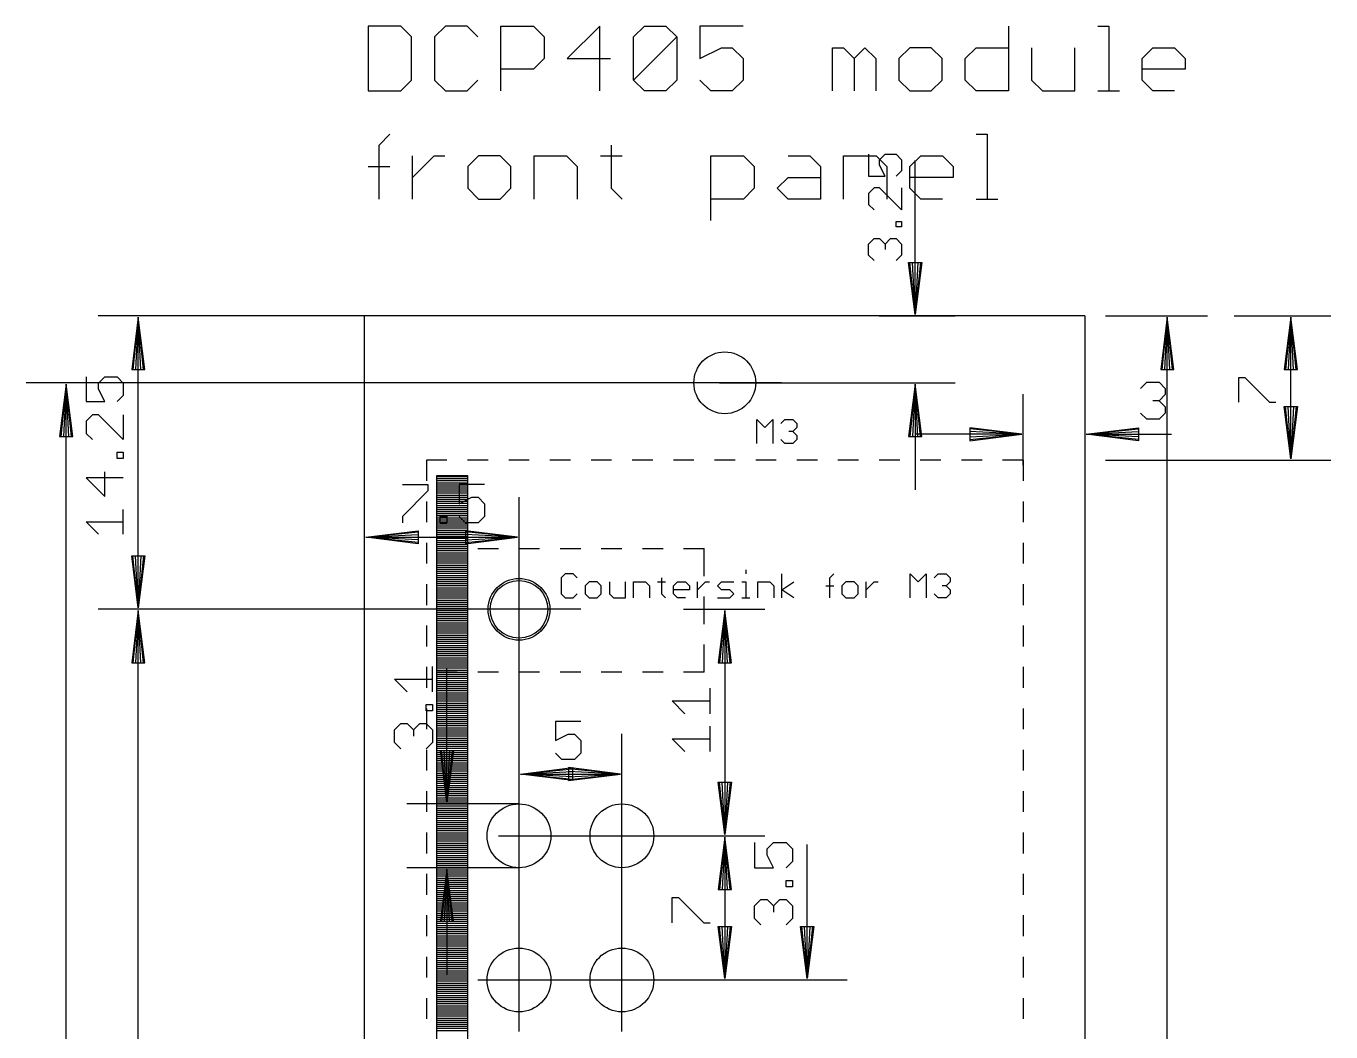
# Model space of a CAD drawing. Extents: x -17 to 135, y -36 to 126.
# Drawn here: x -16.4 to 47, y 76.7 to 125.6 of the extents above; entities that cross this region are included whole.
import ezdxf

# ---------------------------------------------------------------- set-up
doc = ezdxf.new("R2010")
doc.units = 0
doc.header["$MEASUREMENT"] = 0
for name, color, linetype, true_color in [('114', 253, 'CONTINUOUS', 0xadadad), ('115', 82, 'CONTINUOUS', 0x33cc00), ('117', 2, 'CONTINUOUS', 0xffff00), ('119', 1, 'CONTINUOUS', 0xff0000), ('20', 7, 'CONTINUOUS', 0xffffff), ('47', 140, 'CONTINUOUS', 0x00bfff)]:
    doc.layers.add(name, color=color, linetype=linetype, true_color=true_color)

msp = doc.modelspace()

# ---------------------------------------------------------------- linework, layer by layer
at = {"layer": '114'}
for p, q in [((0.1778, 125.5749), (0.1778, 122.4278)), ((1.7513, 125.5749), (0.1778, 125.5749)), ((2.2759, 125.0504), (1.7513, 125.5749)), ((3.9251, 125.5749), (3.4006, 125.0504)), ((4.9741, 125.5749), (3.9251, 125.5749)), ((5.4986, 125.0504), (4.9741, 125.5749)), ((6.6233, 122.4278), (6.6233, 125.5749)), ((6.6233, 125.5749), (8.1968, 125.5749)), ((8.1968, 125.5749), (8.7214, 125.0504)), ((11.4196, 125.5749), (9.8461, 124.0013)), ((11.4196, 122.4278), (11.4196, 125.5749)), ((13.0688, 125.0504), (13.5933, 125.5749)), ((13.5933, 125.5749), (14.6424, 125.5749)), ((14.6424, 125.5749), (15.1669, 125.0504)), ((18.3896, 125.5749), (16.2916, 125.5749)), ((16.2916, 125.5749), (16.2916, 124.0013)), ((31.2806, 125.5749), (31.2806, 122.4278)), ((35.6281, 125.5749), (36.1526, 125.5749)), ((36.1526, 125.5749), (36.1526, 122.4278)), ((2.2759, 122.9523), (2.2759, 125.0504)), ((3.4006, 125.0504), (3.4006, 122.9523)), ((8.7214, 125.0504), (8.7214, 124.0013)), ((13.0688, 122.9523), (13.0688, 125.0504)), ((13.0688, 122.9523), (15.1669, 125.0504)), ((15.1669, 125.0504), (15.1669, 122.9523)), ((16.2916, 124.0013), (17.3406, 124.5259)), ((17.3406, 124.5259), (17.8651, 124.5259)), ((17.8651, 124.5259), (18.3896, 124.0013)), ((22.7371, 122.4278), (22.7371, 124.5259)), ((22.7371, 124.5259), (23.2616, 124.5259)), ((23.2616, 124.5259), (23.7861, 124.0013)), ((23.7861, 124.0013), (24.3106, 124.5259)), ((24.3106, 124.5259), (24.8351, 124.0013)), ((26.4843, 124.5259), (25.9598, 124.0013)), ((27.5334, 124.5259), (26.4843, 124.5259)), ((28.0579, 124.0013), (27.5334, 124.5259)), ((29.1826, 124.0013), (29.7071, 124.5259)), ((29.7071, 124.5259), (31.2806, 124.5259)), ((32.4053, 124.5259), (32.4053, 122.9523)), ((34.5034, 122.4278), (34.5034, 124.5259)), ((37.7766, 124.0013), (38.3011, 124.5259)), ((38.3011, 124.5259), (39.3501, 124.5259)), ((39.3501, 124.5259), (39.8746, 124.0013)), ((8.7214, 124.0013), (8.1968, 123.4768)), ((9.8461, 124.0013), (11.9441, 124.0013)), ((18.3896, 124.0013), (18.3896, 122.9523)), ((23.7861, 124.0013), (23.7861, 122.4278)), ((24.8351, 124.0013), (24.8351, 122.4278)), ((25.9598, 124.0013), (25.9598, 122.9523)), ((28.0579, 122.9523), (28.0579, 124.0013)), ((29.1826, 122.9523), (29.1826, 124.0013)), ((37.7766, 122.9523), (37.7766, 124.0013)), ((39.8746, 124.0013), (39.8746, 123.4768)), ((8.1968, 123.4768), (6.6233, 123.4768)), ((39.8746, 123.4768), (37.7766, 123.4768)), ((0.1778, 122.4278), (1.7513, 122.4278)), ((1.7513, 122.4278), (2.2759, 122.9523)), ((3.4006, 122.9523), (3.9251, 122.4278)), ((3.9251, 122.4278), (4.9741, 122.4278)), ((4.9741, 122.4278), (5.4986, 122.9523)), ((13.5933, 122.4278), (13.0688, 122.9523)), ((14.6424, 122.4278), (13.5933, 122.4278)), ((15.1669, 122.9523), (14.6424, 122.4278)), ((16.8161, 122.4278), (16.2916, 122.9523)), ((17.8651, 122.4278), (16.8161, 122.4278)), ((18.3896, 122.9523), (17.8651, 122.4278)), ((25.9598, 122.9523), (26.4843, 122.4278)), ((26.4843, 122.4278), (27.5334, 122.4278)), ((27.5334, 122.4278), (28.0579, 122.9523)), ((29.7071, 122.4278), (29.1826, 122.9523)), ((31.2806, 122.4278), (29.7071, 122.4278)), ((32.4053, 122.9523), (32.9298, 122.4278)), ((32.9298, 122.4278), (34.5034, 122.4278)), ((35.6281, 122.4278), (36.6771, 122.4278)), ((38.3011, 122.4278), (37.7766, 122.9523)), ((39.3501, 122.4278), (38.3011, 122.4278)), ((0.7023, 119.8004), (1.2268, 120.3249)), ((29.7197, 120.3249), (30.2442, 120.3249)), ((30.2442, 120.3249), (30.2442, 117.1778)), ((0.7023, 117.1778), (0.7023, 119.8004)), ((2.3263, 117.1778), (2.3263, 119.2759)), ((2.3263, 118.2268), (3.3753, 119.2759)), ((3.3753, 119.2759), (3.8998, 119.2759)), ((5.5364, 119.2759), (5.0119, 118.7513)), ((6.5855, 119.2759), (5.5364, 119.2759)), ((7.11, 118.7513), (6.5855, 119.2759)), ((8.2347, 117.1778), (8.2347, 119.2759)), ((8.2347, 119.2759), (9.8082, 119.2759)), ((9.8082, 119.2759), (10.3327, 118.7513)), ((11.4574, 119.2759), (12.5065, 119.2759)), ((11.9819, 119.8004), (11.9819, 117.7023)), ((16.8287, 116.1288), (16.8287, 119.2759)), ((16.8287, 119.2759), (18.4022, 119.2759)), ((18.4022, 119.2759), (18.9267, 118.7513)), ((20.576, 119.2759), (21.625, 119.2759)), ((21.625, 119.2759), (22.1495, 118.7513)), ((23.2742, 117.1778), (23.2742, 119.2759)), ((23.2742, 119.2759), (24.8477, 119.2759)), ((24.8477, 119.2759), (25.3723, 118.7513)), ((26.4969, 118.7513), (27.0215, 119.2759)), ((27.0215, 119.2759), (28.0705, 119.2759)), ((28.0705, 119.2759), (28.595, 118.7513)), ((0.1778, 118.7513), (1.2268, 118.7513)), ((5.0119, 118.7513), (5.0119, 117.7023)), ((7.11, 117.7023), (7.11, 118.7513)), ((10.3327, 118.7513), (10.3327, 117.1778)), ((18.9267, 118.7513), (18.9267, 117.7023)), ((22.1495, 118.7513), (22.1495, 117.1778)), ((25.3723, 118.7513), (25.3723, 117.1778)), ((26.4969, 117.7023), (26.4969, 118.7513)), ((28.595, 118.7513), (28.595, 118.2268)), ((20.0514, 117.7023), (20.576, 118.2268)), ((20.576, 118.2268), (22.1495, 118.2268)), ((28.595, 118.2268), (26.4969, 118.2268)), ((5.0119, 117.7023), (5.5364, 117.1778)), ((6.5855, 117.1778), (7.11, 117.7023)), ((11.9819, 117.7023), (12.5065, 117.1778)), ((18.9267, 117.7023), (18.4022, 117.1778)), ((20.576, 117.1778), (20.0514, 117.7023)), ((27.0215, 117.1778), (26.4969, 117.7023)), ((5.5364, 117.1778), (6.5855, 117.1778)), ((18.4022, 117.1778), (16.8287, 117.1778)), ((22.1495, 117.1778), (20.576, 117.1778)), ((28.0705, 117.1778), (27.0215, 117.1778)), ((29.7197, 117.1778), (30.7687, 117.1778))]:
    msp.add_line(p, q, dxfattribs=at)
at = {"layer": '115'}
for p, q in [((3.5, 8.75), (3.5, 103.75)), ((3.5, 103.75), (5, 103.75)), ((3.5, 103.7), (5, 103.7)), ((3.5, 103.6), (5, 103.6)), ((3.5, 103.5), (5, 103.5)), ((3.5, 103.4), (5, 103.4)), ((5, 103.75), (5, 8.75)), ((3.5, 103.3), (5, 103.3)), ((3.5, 103.2), (5, 103.2)), ((3.5, 103.1), (5, 103.1)), ((3.5, 103), (5, 103)), ((3.5, 102.9), (5, 102.9)), ((3.5, 102.8), (5, 102.8)), ((3.5, 102.7), (5, 102.7)), ((3.5, 102.6), (5, 102.6)), ((3.5, 102.5), (5, 102.5)), ((3.5, 102.4), (5, 102.4)), ((3.5, 102.3), (5, 102.3)), ((3.5, 102.2), (5, 102.2)), ((3.5, 102.1), (5, 102.1)), ((3.5, 102), (5, 102)), ((3.5, 101.9), (5, 101.9)), ((3.5, 101.8), (5, 101.8)), ((3.5, 101.7), (5, 101.7)), ((3.5, 101.6), (5, 101.6)), ((3.5, 101.5), (5, 101.5)), ((3.5, 101.4), (5, 101.4)), ((3.5, 101.3), (5, 101.3)), ((3.5, 101.2), (5, 101.2)), ((3.5, 101.1), (5, 101.1)), ((3.5, 101), (5, 101)), ((3.5, 100.9), (5, 100.9)), ((3.5, 100.8), (5, 100.8)), ((3.5, 100.7), (5, 100.7)), ((3.5, 100.6), (5, 100.6)), ((3.5, 100.5), (5, 100.5)), ((3.5, 100.4), (5, 100.4)), ((3.5, 100.3), (5, 100.3)), ((3.5, 100.2), (5, 100.2)), ((3.5, 100.1), (5, 100.1)), ((3.5, 100), (5, 100)), ((3.5, 99.9), (5, 99.9)), ((3.5, 99.8), (5, 99.8)), ((3.5, 99.7), (5, 99.7)), ((3.5, 99.6), (5, 99.6)), ((3.5, 99.5), (5, 99.5)), ((3.5, 99.4), (5, 99.4)), ((3.5, 99.3), (5, 99.3)), ((3.5, 99.2), (5, 99.2)), ((3.5, 99.1), (5, 99.1)), ((3.5, 99), (5, 99)), ((3.5, 98.9), (5, 98.9)), ((3.5, 98.8), (5, 98.8)), ((3.5, 98.7), (5, 98.7)), ((3.5, 98.6), (5, 98.6)), ((3.5, 98.5), (5, 98.5)), ((3.5, 98.4), (5, 98.4)), ((3.5, 98.3), (5, 98.3)), ((3.5, 98.2), (5, 98.2)), ((3.5, 98.1), (5, 98.1)), ((3.5, 98), (5, 98)), ((3.5, 97.9), (5, 97.9)), ((3.5, 97.8), (5, 97.8)), ((3.5, 97.7), (5, 97.7)), ((3.5, 97.6), (5, 97.6)), ((3.5, 97.5), (5, 97.5)), ((3.5, 97.4), (5, 97.4)), ((3.5, 97.3), (5, 97.3)), ((3.5, 97.2), (5, 97.2)), ((3.5, 97.1), (5, 97.1)), ((3.5, 97), (5, 97)), ((3.5, 96.9), (5, 96.9)), ((3.5, 96.8), (5, 96.8)), ((3.5, 96.7), (5, 96.7)), ((3.5, 96.6), (5, 96.6)), ((3.5, 96.5), (5, 96.5)), ((3.5, 96.4), (5, 96.4)), ((3.5, 96.3), (5, 96.3)), ((3.5, 96.2), (5, 96.2)), ((3.5, 96.1), (5, 96.1)), ((3.5, 96), (5, 96)), ((3.5, 95.9), (5, 95.9)), ((3.5, 95.8), (5, 95.8)), ((3.5, 95.7), (5, 95.7)), ((3.5, 95.6), (5, 95.6)), ((3.5, 95.5), (5, 95.5)), ((3.5, 95.4), (5, 95.4)), ((3.5, 95.3), (5, 95.3)), ((3.5, 95.2), (5, 95.2)), ((3.5, 95.1), (5, 95.1)), ((3.5, 95), (5, 95)), ((3.5, 94.9), (5, 94.9)), ((3.5, 94.8), (5, 94.8)), ((3.5, 94.7), (5, 94.7)), ((3.5, 94.6), (5, 94.6)), ((3.5, 94.5), (5, 94.5)), ((3.5, 94.4), (5, 94.4)), ((3.5, 94.3), (5, 94.3)), ((3.5, 94.2), (5, 94.2)), ((3.5, 94.1), (5, 94.1)), ((3.5, 94), (5, 94)), ((3.5, 93.9), (5, 93.9)), ((3.5, 93.8), (5, 93.8)), ((3.5, 93.7), (5, 93.7)), ((3.5, 93.6), (5, 93.6)), ((3.5, 93.5), (5, 93.5)), ((3.5, 93.4), (5, 93.4)), ((3.5, 93.3), (5, 93.3)), ((3.5, 93.2), (5, 93.2)), ((3.5, 93.1), (5, 93.1)), ((3.5, 93), (5, 93)), ((3.5, 92.9), (5, 92.9)), ((3.5, 92.8), (5, 92.8)), ((3.5, 92.7), (5, 92.7)), ((3.5, 92.6), (5, 92.6)), ((3.5, 92.5), (5, 92.5)), ((3.5, 92.4), (5, 92.4)), ((3.5, 92.3), (5, 92.3)), ((3.5, 92.2), (5, 92.2)), ((3.5, 92.1), (5, 92.1)), ((3.5, 92), (5, 92)), ((3.5, 91.9), (5, 91.9)), ((3.5, 91.8), (5, 91.8)), ((3.5, 91.7), (5, 91.7)), ((3.5, 91.6), (5, 91.6)), ((3.5, 91.5), (5, 91.5)), ((3.5, 91.4), (5, 91.4)), ((3.5, 91.3), (5, 91.3)), ((3.5, 91.2), (5, 91.2)), ((3.5, 91.1), (5, 91.1)), ((3.5, 91), (5, 91)), ((3.5, 90.9), (5, 90.9)), ((3.5, 90.8), (5, 90.8)), ((3.5, 90.7), (5, 90.7)), ((3.5, 90.6), (5, 90.6)), ((3.5, 90.5), (5, 90.5)), ((3.5, 90.4), (5, 90.4)), ((3.5, 90.3), (5, 90.3)), ((3.5, 90.2), (5, 90.2)), ((3.5, 90.1), (5, 90.1)), ((3.5, 90), (5, 90)), ((3.5, 89.9), (5, 89.9)), ((3.5, 89.8), (5, 89.8)), ((3.5, 89.7), (5, 89.7)), ((3.5, 89.6), (5, 89.6)), ((3.5, 89.5), (5, 89.5)), ((3.5, 89.4), (5, 89.4)), ((3.5, 89.3), (5, 89.3)), ((3.5, 89.2), (5, 89.2)), ((3.5, 89.1), (5, 89.1)), ((3.5, 89), (5, 89)), ((3.5, 88.9), (5, 88.9)), ((3.5, 88.8), (5, 88.8)), ((3.5, 88.7), (5, 88.7)), ((3.5, 88.6), (5, 88.6)), ((3.5, 88.5), (5, 88.5)), ((3.5, 88.4), (5, 88.4)), ((3.5, 88.3), (5, 88.3)), ((3.5, 88.2), (5, 88.2)), ((3.5, 88.1), (5, 88.1)), ((3.5, 88), (5, 88)), ((3.5, 87.9), (5, 87.9)), ((3.5, 87.8), (5, 87.8)), ((3.5, 87.7), (5, 87.7)), ((3.5, 87.6), (5, 87.6)), ((3.5, 87.5), (5, 87.5)), ((3.5, 87.4), (5, 87.4)), ((3.5, 87.3), (5, 87.3)), ((3.5, 87.2), (5, 87.2)), ((3.5, 87.1), (5, 87.1)), ((3.5, 87), (5, 87)), ((3.5, 86.9), (5, 86.9)), ((3.5, 86.8), (5, 86.8)), ((3.5, 86.7), (5, 86.7)), ((3.5, 86.6), (5, 86.6)), ((3.5, 86.5), (5, 86.5)), ((3.5, 86.4), (5, 86.4)), ((3.5, 86.3), (5, 86.3)), ((3.5, 86.2), (5, 86.2)), ((3.5, 86.1), (5, 86.1)), ((3.5, 86), (5, 86)), ((3.5, 85.9), (5, 85.9)), ((3.5, 85.8), (5, 85.8)), ((3.5, 85.7), (5, 85.7)), ((3.5, 85.6), (5, 85.6)), ((3.5, 85.5), (5, 85.5)), ((3.5, 85.4), (5, 85.4)), ((3.5, 85.3), (5, 85.3)), ((3.5, 85.2), (5, 85.2)), ((3.5, 85.1), (5, 85.1)), ((3.5, 85), (5, 85)), ((3.5, 84.9), (5, 84.9)), ((3.5, 84.8), (5, 84.8)), ((3.5, 84.7), (5, 84.7)), ((3.5, 84.6), (5, 84.6)), ((3.5, 84.5), (5, 84.5)), ((3.5, 84.4), (5, 84.4)), ((3.5, 84.3), (5, 84.3)), ((3.5, 84.2), (5, 84.2)), ((3.5, 84.1), (5, 84.1)), ((3.5, 84), (5, 84)), ((3.5, 83.9), (5, 83.9)), ((3.5, 83.8), (5, 83.8)), ((3.5, 83.7), (5, 83.7)), ((3.5, 83.6), (5, 83.6)), ((3.5, 83.5), (5, 83.5)), ((3.5, 83.4), (5, 83.4)), ((3.5, 83.3), (5, 83.3)), ((3.5, 83.2), (5, 83.2)), ((3.5, 83.1), (5, 83.1)), ((3.5, 83), (5, 83)), ((3.5, 82.9), (5, 82.9)), ((3.5, 82.8), (5, 82.8)), ((3.5, 82.7), (5, 82.7)), ((3.5, 82.6), (5, 82.6)), ((3.5, 82.5), (5, 82.5)), ((3.5, 82.4), (5, 82.4)), ((3.5, 82.3), (5, 82.3)), ((3.5, 82.2), (5, 82.2)), ((3.5, 82.1), (5, 82.1)), ((3.5, 82), (5, 82)), ((3.5, 81.9), (5, 81.9)), ((3.5, 81.8), (5, 81.8)), ((3.5, 81.7), (5, 81.7)), ((3.5, 81.6), (5, 81.6)), ((3.5, 81.5), (5, 81.5)), ((3.5, 81.4), (5, 81.4)), ((3.5, 81.3), (5, 81.3)), ((3.5, 81.2), (5, 81.2)), ((3.5, 81.1), (5, 81.1)), ((3.5, 81), (5, 81)), ((3.5, 80.9), (5, 80.9)), ((3.5, 80.8), (5, 80.8)), ((3.5, 80.7), (5, 80.7)), ((3.5, 80.6), (5, 80.6)), ((3.5, 80.5), (5, 80.5)), ((3.5, 80.4), (5, 80.4)), ((3.5, 80.3), (5, 80.3)), ((3.5, 80.2), (5, 80.2)), ((3.5, 80.1), (5, 80.1)), ((3.5, 80), (5, 80)), ((3.5, 79.9), (5, 79.9)), ((3.5, 79.8), (5, 79.8)), ((3.5, 79.7), (5, 79.7)), ((3.5, 79.6), (5, 79.6)), ((3.5, 79.5), (5, 79.5)), ((3.5, 79.4), (5, 79.4)), ((3.5, 79.3), (5, 79.3)), ((3.5, 79.2), (5, 79.2)), ((3.5, 79.1), (5, 79.1)), ((3.5, 79), (5, 79)), ((3.5, 78.9), (5, 78.9)), ((3.5, 78.8), (5, 78.8)), ((3.5, 78.7), (5, 78.7)), ((3.5, 78.6), (5, 78.6)), ((3.5, 78.5), (5, 78.5)), ((3.5, 78.4), (5, 78.4)), ((3.5, 78.3), (5, 78.3)), ((3.5, 78.2), (5, 78.2)), ((3.5, 78.1), (5, 78.1)), ((3.5, 78), (5, 78)), ((3.5, 77.9), (5, 77.9)), ((3.5, 77.8), (5, 77.8)), ((3.5, 77.7), (5, 77.7)), ((3.5, 77.6), (5, 77.6)), ((3.5, 77.5), (5, 77.5)), ((3.5, 77.4), (5, 77.4)), ((3.5, 77.3), (5, 77.3)), ((3.5, 77.2), (5, 77.2)), ((3.5, 77.1), (5, 77.1)), ((3.5, 77), (5, 77)), ((3.5, 76.9), (5, 76.9)), ((3.5, 76.8), (5, 76.8))]:
    msp.add_line(p, q, dxfattribs=at)
at = {"layer": '117'}
for p, q in [((42.25, 111.5), (46.95, 111.5)), ((45, 111.435), (44.6808, 108.9)), ((45, 111.435), (44.74, 108.9)), ((45, 111.435), (44.87, 108.9)), ((45, 104.565), (45, 111.435)), ((45.3192, 108.9), (45, 111.435)), ((45.13, 108.9), (45, 111.435)), ((45.26, 108.9), (45, 111.435)), ((42.4701, 107.3027), (42.4701, 108.5016)), ((42.4701, 108.5016), (42.7698, 108.5016)), ((42.7698, 108.5016), (43.9687, 107.3027)), ((44.6808, 108.9), (45.3192, 108.9)), ((37.7016, 107.9802), (38.0013, 108.2799)), ((38.0013, 108.2799), (38.6008, 108.2799)), ((38.6008, 108.2799), (38.9005, 107.9802)), ((38.9005, 107.9802), (38.9005, 107.6805)), ((32, 104.25), (32, 107.7)), ((38.6008, 107.3808), (38.301, 107.3808)), ((38.9005, 107.6805), (38.6008, 107.3808)), ((38.6008, 107.3808), (38.9005, 107.081)), ((43.9687, 107.3027), (44.2684, 107.3027)), ((38.0013, 106.4816), (37.7016, 106.7813)), ((38.9005, 106.7813), (38.6008, 106.4816)), ((38.9005, 107.081), (38.9005, 106.7813)), ((45, 104.565), (44.6808, 107.1)), ((44.6808, 107.1), (45.3192, 107.1)), ((45, 104.565), (44.74, 107.1)), ((45, 104.565), (44.87, 107.1)), ((45.3192, 107.1), (45, 104.565)), ((45.13, 107.1), (45, 104.565)), ((45.26, 107.1), (45, 104.565)), ((31.935, 105.75), (29.4, 106.0692)), ((29.4, 106.0692), (29.4, 105.4308)), ((31.935, 105.75), (29.4, 106.01)), ((31.935, 105.75), (29.4, 105.88)), ((35, 106.25), (35, 103.8)), ((35.065, 105.75), (37.6, 106.0692)), ((35.065, 105.75), (37.6, 106.01)), ((35.065, 105.75), (37.6, 105.88)), ((37.6, 106.0692), (37.6, 105.4308)), ((38.6008, 106.4816), (38.0013, 106.4816)), ((31.935, 105.75), (26.8, 105.75)), ((29.4, 105.4308), (31.935, 105.75)), ((29.4, 105.62), (31.935, 105.75)), ((29.4, 105.49), (31.935, 105.75)), ((35.065, 105.75), (39.1977, 105.75)), ((37.6, 105.4308), (35.065, 105.75)), ((37.6, 105.62), (35.065, 105.75)), ((37.6, 105.49), (35.065, 105.75)), ((4, 104.5), (3, 104.5)), ((3, 104.5), (3, 103.4898)), ((6, 104.5), (5, 104.5)), ((8, 104.5), (7, 104.5)), ((10, 104.5), (9, 104.5)), ((12, 104.5), (11, 104.5)), ((14, 104.5), (13, 104.5)), ((16, 104.5), (15, 104.5)), ((18, 104.5), (17, 104.5)), ((20, 104.5), (19, 104.5)), ((22, 104.5), (21, 104.5)), ((24, 104.5), (23, 104.5)), ((26, 104.5), (25, 104.5)), ((28, 104.5), (27, 104.5)), ((30, 104.5), (29, 104.5)), ((32, 104.5), (31, 104.5)), ((32, 104.5), (32, 103.4898)), ((36, 104.5), (46.95, 104.5)), ((3, 102.4898), (3, 101.4796)), ((32, 102.4898), (32, 101.4796)), ((3, 100.4796), (3, 99.4694)), ((32, 100.4796), (32, 99.4694)), ((3, 98.4694), (3, 97.4592)), ((32, 98.4694), (32, 97.4592)), ((3, 96.4592), (3, 95.449)), ((32, 96.4592), (32, 95.449)), ((3, 94.449), (3, 93.4388)), ((32, 94.449), (32, 93.4388)), ((3, 92.4388), (3, 91.4286)), ((32, 92.4388), (32, 91.4286)), ((3, 90.4286), (3, 89.4184)), ((32, 90.4286), (32, 89.4184)), ((3, 88.4184), (3, 87.4082)), ((32, 88.4184), (32, 87.4082)), ((3, 86.4082), (3, 85.398)), ((32, 86.4082), (32, 85.398)), ((3, 84.398), (3, 83.3878)), ((32, 84.398), (32, 83.3878)), ((3, 82.3878), (3, 81.3775)), ((32, 82.3878), (32, 81.3775)), ((3, 80.3775), (3, 79.3673)), ((32, 80.3775), (32, 79.3673)), ((3, 78.3673), (3, 77.3571)), ((32, 78.3673), (32, 77.3571))]:
    msp.add_line(p, q, dxfattribs=at)
at = {"layer": '119'}
for p, q in [((3.5, 100.2), (4.5, 100.2)), ((3.5, 98.8667), (3.5, 100.2)), ((5.5, 100.2), (6.5, 100.2)), ((7.5, 100.2), (8.5, 100.2)), ((9.5, 100.2), (10.5, 100.2)), ((11.5, 100.2), (12.5, 100.2)), ((13.5, 100.2), (14.5, 100.2)), ((15.5, 100.2), (16.5, 100.2)), ((16.5, 98.8667), (16.5, 100.2)), ((3.5, 96.5333), (3.5, 97.8667)), ((16.5, 96.5333), (16.5, 97.8667)), ((3.5, 94.2), (3.5, 95.5333)), ((16.5, 94.2), (16.5, 95.5333)), ((4.5, 94.2), (3.5, 94.2)), ((6.5, 94.2), (5.5, 94.2)), ((8.5, 94.2), (7.5, 94.2)), ((10.5, 94.2), (9.5, 94.2)), ((12.5, 94.2), (11.5, 94.2)), ((14.5, 94.2), (13.5, 94.2)), ((16.5, 94.2), (15.5, 94.2))]:
    msp.add_line(p, q, dxfattribs=at)
msp.add_circle((7.5, 97.25), 1.4, dxfattribs=at)
at = {"layer": '20'}
for p, q in [((0, -0.05), (0, 111.5)), ((35, 111.5), (0, 111.5)), ((35, 111.5), (35, 0))]:
    msp.add_line(p, q, dxfattribs=at)
for centre, radius in [((17.5, 108.25), 1.5), ((7.5, 97.25), 1.5), ((7.5, 86.25), 1.55), ((12.5, 86.25), 1.55), ((7.5, 79.25), 1.55), ((12.5, 79.25), 1.55)]:
    msp.add_circle(centre, radius, dxfattribs=at)
at = {"layer": '47'}
for p, q in [((24.485, 119.3495), (24.485, 118.2818)), ((25.0189, 119.0826), (25.2858, 119.3495)), ((25.2858, 119.3495), (25.8197, 119.3495)), ((25.8197, 119.3495), (26.0866, 119.0826)), ((25.0189, 118.8156), (25.0189, 119.0826)), ((25.2858, 118.2818), (25.0189, 118.8156)), ((26.0866, 119.0826), (26.0866, 118.5487)), ((26.75, 111.565), (26.75, 119.0539)), ((24.485, 118.2818), (25.2858, 118.2818)), ((26.0866, 118.5487), (25.8197, 118.2818)), ((24.752, 117.7123), (24.485, 117.4454)), ((24.485, 117.4454), (24.485, 116.9116)), ((25.0189, 117.7123), (24.752, 117.7123)), ((26.0866, 116.6446), (25.0189, 117.7123)), ((26.0866, 117.7123), (26.0866, 116.6446)), ((24.485, 116.9116), (24.752, 116.6446)), ((25.8197, 115.8261), (25.8197, 116.093)), ((25.8197, 116.093), (26.0866, 116.093)), ((26.0866, 116.093), (26.0866, 115.8261)), ((26.0866, 115.8261), (25.8197, 115.8261)), ((24.485, 114.9897), (24.752, 115.2566)), ((24.485, 114.4558), (24.485, 114.9897)), ((24.752, 115.2566), (25.0189, 115.2566)), ((25.0189, 115.2566), (25.2858, 114.9897)), ((25.2858, 114.9897), (25.5527, 115.2566)), ((25.2858, 114.9897), (25.2858, 114.7228)), ((25.5527, 115.2566), (25.8197, 115.2566)), ((25.8197, 115.2566), (26.0866, 114.9897)), ((26.0866, 114.9897), (26.0866, 114.4558)), ((24.752, 114.1889), (24.485, 114.4558)), ((26.0866, 114.4558), (25.8197, 114.1889)), ((26.75, 111.565), (26.4308, 114.1)), ((26.4308, 114.1), (27.0692, 114.1)), ((26.75, 111.565), (26.49, 114.1)), ((26.75, 111.565), (26.62, 114.1)), ((27.0692, 114.1), (26.75, 111.565)), ((26.88, 114.1), (26.75, 111.565)), ((27.01, 114.1), (26.75, 111.565)), ((6.5, 111.5), (-12.95, 111.5)), ((-11, 111.435), (-11.3192, 108.9)), ((-11, 111.435), (-11.26, 108.9)), ((-11, 111.435), (-11.13, 108.9)), ((-11, 97.315), (-11, 111.435)), ((-10.6808, 108.9), (-11, 111.435)), ((-10.87, 108.9), (-11, 111.435)), ((-10.74, 108.9), (-11, 111.435)), ((25, 111.5), (28.7, 111.5)), ((36, 111.5), (40.95, 111.5)), ((39, 111.435), (38.6808, 108.9)), ((39, 111.435), (38.74, 108.9)), ((39, 111.435), (38.87, 108.9)), ((39, 0.065), (39, 111.435)), ((39.3192, 108.9), (39, 111.435)), ((39.13, 108.9), (39, 111.435)), ((39.26, 108.9), (39, 111.435)), ((-13.5299, 108.5373), (-13.5299, 107.3384)), ((-12.9305, 108.2375), (-12.6308, 108.5373)), ((-12.6308, 108.5373), (-12.0313, 108.5373)), ((-12.0313, 108.5373), (-11.7316, 108.2375)), ((-11.3192, 108.9), (-10.6808, 108.9)), ((38.6808, 108.9), (39.3192, 108.9)), ((20.25, 108.25), (-16.45, 108.25)), ((-14.5, 108.185), (-14.8192, 105.65)), ((-14.5, 108.185), (-14.76, 105.65)), ((-14.5, 108.185), (-14.63, 105.65)), ((-14.5, 3.315), (-14.5, 108.185)), ((-14.1808, 105.65), (-14.5, 108.185)), ((-14.37, 105.65), (-14.5, 108.185)), ((-14.24, 105.65), (-14.5, 108.185)), ((-12.9305, 107.9378), (-12.9305, 108.2375)), ((-12.6308, 107.3384), (-12.9305, 107.9378)), ((-11.7316, 108.2375), (-11.7316, 107.6381)), ((17.25, 108.25), (28.7, 108.25)), ((26.75, 108.185), (26.4308, 105.65)), ((26.75, 108.185), (26.49, 105.65)), ((26.75, 108.185), (26.62, 105.65)), ((26.75, 108.185), (26.75, 103.05)), ((27.0692, 105.65), (26.75, 108.185)), ((26.88, 105.65), (26.75, 108.185)), ((27.01, 105.65), (26.75, 108.185)), ((-13.5299, 107.3384), (-12.6308, 107.3384)), ((-11.7316, 107.6381), (-12.0313, 107.3384)), ((-13.2302, 106.6957), (-13.5299, 106.396)), ((-12.9305, 106.6957), (-13.2302, 106.6957)), ((-11.7316, 105.4968), (-12.9305, 106.6957)), ((-11.7316, 106.6957), (-11.7316, 105.4968)), ((-13.5299, 106.396), (-13.5299, 105.7965)), ((19.0508, 105.3008), (19.0508, 106.4702)), ((19.0508, 106.4702), (19.4406, 106.0804)), ((19.4406, 106.0804), (19.8304, 106.4702)), ((19.8304, 106.4702), (19.8304, 105.3008)), ((20.2202, 106.2753), (20.4151, 106.4702)), ((20.4151, 106.4702), (20.8049, 106.4702)), ((20.8049, 105.8855), (20.61, 105.8855)), ((20.8049, 106.4702), (20.9998, 106.2753)), ((20.9998, 106.0804), (20.8049, 105.8855)), ((20.8049, 105.8855), (20.9998, 105.6906)), ((20.9998, 106.2753), (20.9998, 106.0804)), ((-14.8192, 105.65), (-14.1808, 105.65)), ((-13.5299, 105.7965), (-13.2302, 105.4968)), ((20.4151, 105.3008), (20.2202, 105.4957)), ((20.8049, 105.3008), (20.4151, 105.3008)), ((20.9998, 105.4957), (20.8049, 105.3008)), ((20.9998, 105.6906), (20.9998, 105.4957)), ((26.4308, 105.65), (27.0692, 105.65)), ((-12.0313, 104.576), (-12.0313, 104.8757)), ((-12.0313, 104.8757), (-11.7316, 104.8757)), ((-11.7316, 104.8757), (-11.7316, 104.576)), ((-11.7316, 104.576), (-12.0313, 104.576)), ((-11.7316, 103.6336), (-13.5299, 103.6336)), ((-13.5299, 103.6336), (-12.6308, 102.7344)), ((-12.6308, 102.7344), (-12.6308, 103.9333)), ((1.8357, 103.3054), (3.0685, 103.3054)), ((3.0685, 102.9972), (1.8357, 101.7644)), ((3.0685, 103.3054), (3.0685, 102.9972)), ((5.8309, 103.3054), (4.5981, 103.3054)), ((4.5981, 103.3054), (4.5981, 102.3808)), ((-11.7316, 100.8929), (-11.7316, 102.0918)), ((0, 87.75), (0, 102.7)), ((4.5981, 102.3808), (5.2145, 102.689)), ((5.2145, 102.689), (5.5227, 102.689)), ((5.5227, 102.689), (5.8309, 102.3808)), ((5.8309, 102.3808), (5.8309, 101.7644)), ((7.5, 76.75), (7.5, 102.7)), ((-12.9305, 100.8929), (-13.5299, 101.4923)), ((-13.5299, 101.4923), (-11.7316, 101.4923)), ((1.8357, 101.7644), (1.8357, 101.4562)), ((3.6773, 101.4562), (3.6773, 101.7644)), ((3.6773, 101.7644), (3.9855, 101.7644)), ((3.9855, 101.4562), (3.6773, 101.4562)), ((3.9855, 101.7644), (3.9855, 101.4562)), ((4.9063, 101.4562), (4.5981, 101.7644)), ((5.5227, 101.4562), (4.9063, 101.4562)), ((5.8309, 101.7644), (5.5227, 101.4562)), ((0.065, 100.75), (2.6, 101.0692)), ((0.065, 100.75), (2.6, 101.01)), ((0.065, 100.75), (2.6, 100.88)), ((2.6, 101.0692), (2.6, 100.4308)), ((7.435, 100.75), (4.9, 101.0692)), ((4.9, 101.0692), (4.9, 100.4308)), ((7.435, 100.75), (4.9, 101.01)), ((7.435, 100.75), (4.9, 100.88)), ((0.065, 100.75), (7.435, 100.75)), ((2.6, 100.4308), (0.065, 100.75)), ((2.6, 100.62), (0.065, 100.75)), ((2.6, 100.49), (0.065, 100.75)), ((4.9, 100.4308), (7.435, 100.75)), ((4.9, 100.62), (7.435, 100.75)), ((4.9, 100.49), (7.435, 100.75)), ((-11, 97.315), (-11.3192, 99.85)), ((-11.3192, 99.85), (-10.6808, 99.85)), ((-11, 97.315), (-11.26, 99.85)), ((-11, 97.315), (-11.13, 99.85)), ((-10.6808, 99.85), (-11, 97.315)), ((-10.87, 99.85), (-11, 97.315)), ((-10.74, 99.85), (-11, 97.315)), ((9.7457, 98.9702), (9.5508, 98.7753)), ((10.1355, 98.9702), (9.7457, 98.9702)), ((10.3304, 98.7753), (10.1355, 98.9702)), ((18.5162, 99.1651), (18.5162, 98.9702)), ((20.2703, 97.8008), (20.2703, 98.9702)), ((22.6091, 98.7753), (22.804, 98.9702)), ((26.507, 97.8008), (26.507, 98.9702)), ((26.507, 98.9702), (26.8968, 98.5804)), ((26.8968, 98.5804), (27.2866, 98.9702)), ((27.2866, 98.9702), (27.2866, 97.8008)), ((27.6764, 98.7753), (27.8713, 98.9702)), ((27.8713, 98.9702), (28.2611, 98.9702)), ((28.2611, 98.9702), (28.456, 98.7753)), ((9.5508, 98.7753), (9.5508, 97.9957)), ((10.9151, 98.5804), (10.7202, 98.3855)), ((10.7202, 98.3855), (10.7202, 97.9957)), ((11.3049, 98.5804), (10.9151, 98.5804)), ((11.4998, 98.3855), (11.3049, 98.5804)), ((11.4998, 97.9957), (11.4998, 98.3855)), ((11.8896, 98.5804), (11.8896, 97.9957)), ((12.6692, 97.8008), (12.6692, 98.5804)), ((13.059, 97.8008), (13.059, 98.5804)), ((13.059, 98.5804), (13.6437, 98.5804)), ((13.6437, 98.5804), (13.8386, 98.3855)), ((13.8386, 98.3855), (13.8386, 97.8008)), ((14.2284, 98.5804), (14.6182, 98.5804)), ((14.4233, 98.7753), (14.4233, 97.9957)), ((15.008, 98.3855), (15.2029, 98.5804)), ((15.008, 97.9957), (15.008, 98.3855)), ((15.2029, 98.5804), (15.5927, 98.5804)), ((15.5927, 98.5804), (15.7876, 98.3855)), ((15.7876, 98.3855), (15.7876, 98.1906)), ((16.1774, 97.8008), (16.1774, 98.5804)), ((16.1774, 98.1906), (16.5672, 98.5804)), ((16.5672, 98.5804), (16.7621, 98.5804)), ((17.1519, 98.3855), (17.3468, 98.5804)), ((17.3468, 98.1906), (17.1519, 98.3855)), ((17.3468, 98.5804), (17.9315, 98.5804)), ((18.3213, 98.5804), (18.5162, 98.5804)), ((18.5162, 98.5804), (18.5162, 97.8008)), ((19.1009, 97.8008), (19.1009, 98.5804)), ((19.1009, 98.5804), (19.6856, 98.5804)), ((19.6856, 98.5804), (19.8805, 98.3855)), ((19.8805, 98.3855), (19.8805, 97.8008)), ((20.2703, 98.1906), (20.855, 98.5804)), ((22.4142, 98.3855), (22.804, 98.3855)), ((22.6091, 97.8008), (22.6091, 98.7753)), ((23.3887, 98.5804), (23.1938, 98.3855)), ((23.1938, 98.3855), (23.1938, 97.9957)), ((23.7785, 98.5804), (23.3887, 98.5804)), ((23.9734, 98.3855), (23.7785, 98.5804)), ((23.9734, 97.9957), (23.9734, 98.3855)), ((24.3632, 97.8008), (24.3632, 98.5804)), ((24.3632, 98.1906), (24.753, 98.5804)), ((24.753, 98.5804), (24.9479, 98.5804)), ((28.2611, 98.3855), (28.0662, 98.3855)), ((28.456, 98.5804), (28.2611, 98.3855)), ((28.2611, 98.3855), (28.456, 98.1906)), ((28.456, 98.7753), (28.456, 98.5804)), ((9.5508, 97.9957), (9.7457, 97.8008)), ((9.7457, 97.8008), (10.1355, 97.8008)), ((10.1355, 97.8008), (10.3304, 97.9957)), ((10.7202, 97.9957), (10.9151, 97.8008)), ((10.9151, 97.8008), (11.3049, 97.8008)), ((11.3049, 97.8008), (11.4998, 97.9957)), ((11.8896, 97.9957), (12.0845, 97.8008)), ((12.0845, 97.8008), (12.6692, 97.8008)), ((14.4233, 97.9957), (14.6182, 97.8008)), ((15.7876, 98.1906), (15.008, 98.1906)), ((15.2029, 97.8008), (15.008, 97.9957)), ((15.5927, 97.8008), (15.2029, 97.8008)), ((17.1519, 97.8008), (17.7366, 97.8008)), ((17.7366, 98.1906), (17.3468, 98.1906)), ((17.9315, 97.9957), (17.7366, 98.1906)), ((17.7366, 97.8008), (17.9315, 97.9957)), ((18.3213, 97.8008), (18.7111, 97.8008)), ((20.855, 97.8008), (20.2703, 98.1906)), ((23.1938, 97.9957), (23.3887, 97.8008)), ((23.3887, 97.8008), (23.7785, 97.8008)), ((23.7785, 97.8008), (23.9734, 97.9957)), ((27.8713, 97.8008), (27.6764, 97.9957)), ((28.2611, 97.8008), (27.8713, 97.8008)), ((28.456, 97.9957), (28.2611, 97.8008)), ((28.456, 98.1906), (28.456, 97.9957)), ((5, 97.25), (-12.95, 97.25)), ((10.5, 97.25), (-12.95, 97.25)), ((-11, 97.185), (-11.3192, 94.65)), ((-11, 97.185), (-11.26, 94.65)), ((-11, 97.185), (-11.13, 94.65)), ((-11, 13.315), (-11, 97.185)), ((-10.6808, 94.65), (-11, 97.185)), ((-10.87, 94.65), (-11, 97.185)), ((-10.74, 94.65), (-11, 97.185)), ((15.5, 97.25), (19.45, 97.25)), ((17.5, 97.185), (17.1808, 94.65)), ((17.5, 97.185), (17.24, 94.65)), ((17.5, 97.185), (17.37, 94.65)), ((17.5, 97.185), (17.5, 86.315)), ((17.8192, 94.65), (17.5, 97.185)), ((17.63, 94.65), (17.5, 97.185)), ((17.76, 94.65), (17.5, 97.185)), ((-11.3192, 94.65), (-10.6808, 94.65)), ((3.2938, 93.2386), (3.2938, 94.4713)), ((17.1808, 94.65), (17.8192, 94.65)), ((2.061, 93.2386), (1.4446, 93.8549)), ((1.4446, 93.8549), (3.2938, 93.8549)), ((4, 87.865), (4, 94.3809)), ((16.7938, 92.1816), (16.7938, 93.4144)), ((2.9856, 92.3178), (2.9856, 92.626)), ((2.9856, 92.626), (3.2938, 92.626)), ((3.2938, 92.626), (3.2938, 92.3178)), ((15.561, 92.1816), (14.9446, 92.798)), ((14.9446, 92.798), (16.7938, 92.798)), ((3.2938, 92.3178), (2.9856, 92.3178)), ((1.4446, 91.4008), (1.7528, 91.709)), ((1.4446, 90.7844), (1.4446, 91.4008)), ((1.7528, 91.709), (2.061, 91.709)), ((2.061, 91.709), (2.3692, 91.4008)), ((2.3692, 91.4008), (2.6774, 91.709)), ((2.3692, 91.4008), (2.3692, 91.0926)), ((2.6774, 91.709), (2.9856, 91.709)), ((2.9856, 91.709), (3.2938, 91.4008)), ((3.2938, 91.4008), (3.2938, 90.7844)), ((10.5101, 91.8054), (9.2773, 91.8054)), ((9.2773, 91.8054), (9.2773, 90.8808)), ((16.7938, 90.34), (16.7938, 91.5728)), ((1.7528, 90.4762), (1.4446, 90.7844)), ((3.2938, 90.7844), (2.9856, 90.4762)), ((7.5, 88.25), (7.5, 91.2)), ((9.2773, 90.8808), (9.8937, 91.189)), ((9.8937, 91.189), (10.2019, 91.189)), ((10.2019, 91.189), (10.5101, 90.8808)), ((10.5101, 90.8808), (10.5101, 90.2644)), ((12.5, 76.75), (12.5, 91.2)), ((15.561, 90.34), (14.9446, 90.9564)), ((14.9446, 90.9564), (16.7938, 90.9564)), ((4, 87.865), (3.6808, 90.4)), ((3.6808, 90.4), (4.3192, 90.4)), ((4, 87.865), (3.74, 90.4)), ((4, 87.865), (3.87, 90.4)), ((4.3192, 90.4), (4, 87.865)), ((4.13, 90.4), (4, 87.865)), ((4.26, 90.4), (4, 87.865)), ((9.5855, 89.9562), (9.2773, 90.2644)), ((10.5101, 90.2644), (10.2019, 89.9562)), ((7.565, 89.25), (10.1, 89.5692)), ((7.565, 89.25), (10.1, 89.51)), ((10.2019, 89.9562), (9.5855, 89.9562)), ((12.435, 89.25), (9.9, 89.5692)), ((9.9, 89.5692), (9.9, 88.9308)), ((12.435, 89.25), (9.9, 89.51)), ((10.1, 89.5692), (10.1, 88.9308)), ((7.565, 89.25), (10.1, 89.38)), ((7.565, 89.25), (12.435, 89.25)), ((10.1, 88.9308), (7.565, 89.25)), ((10.1, 89.12), (7.565, 89.25)), ((10.1, 88.99), (7.565, 89.25)), ((12.435, 89.25), (9.9, 89.38)), ((9.9, 88.9308), (12.435, 89.25)), ((9.9, 89.12), (12.435, 89.25)), ((9.9, 88.99), (12.435, 89.25)), ((17.5, 86.315), (17.1808, 88.85)), ((17.1808, 88.85), (17.8192, 88.85)), ((17.5, 86.315), (17.24, 88.85)), ((17.5, 86.315), (17.37, 88.85)), ((17.8192, 88.85), (17.5, 86.315)), ((17.63, 88.85), (17.5, 86.315)), ((17.76, 88.85), (17.5, 86.315)), ((7.5, 87.8), (2.05, 87.8)), ((6.5, 86.25), (19.45, 86.25)), ((7.1808, 86.25), (7.8192, 86.25)), ((7.5, 85.9308), (7.5, 86.5692)), ((15.5, 86.25), (19.45, 86.25)), ((17.5, 86.185), (17.1808, 83.65)), ((17.5, 86.185), (17.24, 83.65)), ((17.5, 86.185), (17.37, 83.65)), ((17.5, 86.185), (17.5, 79.315)), ((17.8192, 83.65), (17.5, 86.185)), ((17.63, 83.65), (17.5, 86.185)), ((17.76, 83.65), (17.5, 86.185)), ((18.9446, 85.9213), (18.9446, 84.6886)), ((19.561, 85.6131), (19.8692, 85.9213)), ((19.561, 85.3049), (19.561, 85.6131)), ((19.8692, 85.9213), (20.4856, 85.9213)), ((20.4856, 85.9213), (20.7938, 85.6131)), ((20.7938, 85.6131), (20.7938, 84.9968)), ((21.5, 79.315), (21.5, 85.8309)), ((19.8692, 84.6886), (19.561, 85.3049)), ((20.7938, 84.9968), (20.4856, 84.6886)), ((7.5, 84.7), (2.05, 84.7)), ((4, 84.635), (3.6808, 82.1)), ((4, 84.635), (3.74, 82.1)), ((4, 84.635), (3.87, 82.1)), ((4, 84.635), (4, 79.5)), ((4.3192, 82.1), (4, 84.635)), ((4.13, 82.1), (4, 84.635)), ((4.26, 82.1), (4, 84.635)), ((18.9446, 84.6886), (19.8692, 84.6886)), ((20.4856, 83.7678), (20.4856, 84.076)), ((20.4856, 84.076), (20.7938, 84.076)), ((20.7938, 83.7678), (20.4856, 83.7678)), ((20.7938, 84.076), (20.7938, 83.7678)), ((14.9446, 82.0273), (14.9446, 83.2601)), ((14.9446, 83.2601), (15.2528, 83.2601)), ((15.2528, 83.2601), (16.4856, 82.0273)), ((17.1808, 83.65), (17.8192, 83.65)), ((18.9446, 82.8508), (19.2528, 83.159)), ((19.2528, 83.159), (19.561, 83.159)), ((19.561, 83.159), (19.8692, 82.8508)), ((19.8692, 82.8508), (20.1774, 83.159)), ((20.1774, 83.159), (20.4856, 83.159)), ((20.4856, 83.159), (20.7938, 82.8508)), ((18.9446, 82.2344), (18.9446, 82.8508)), ((19.8692, 82.8508), (19.8692, 82.5426)), ((20.7938, 82.8508), (20.7938, 82.2344)), ((3.6808, 82.1), (4.3192, 82.1)), ((16.4856, 82.0273), (16.7938, 82.0273)), ((17.5, 79.315), (17.1808, 81.85)), ((17.1808, 81.85), (17.8192, 81.85)), ((17.5, 79.315), (17.24, 81.85)), ((17.5, 79.315), (17.37, 81.85)), ((17.8192, 81.85), (17.5, 79.315)), ((17.63, 81.85), (17.5, 79.315)), ((17.76, 81.85), (17.5, 79.315)), ((19.2528, 81.9262), (18.9446, 82.2344)), ((20.7938, 82.2344), (20.4856, 81.9262)), ((21.5, 79.315), (21.1808, 81.85)), ((21.1808, 81.85), (21.8192, 81.85)), ((21.5, 79.315), (21.24, 81.85)), ((21.5, 79.315), (21.37, 81.85)), ((21.8192, 81.85), (21.5, 79.315)), ((21.63, 81.85), (21.5, 79.315)), ((21.76, 81.85), (21.5, 79.315)), ((5.5, 79.25), (19.45, 79.25)), ((15.5, 79.25), (23.45, 79.25))]:
    msp.add_line(p, q, dxfattribs=at)

doc.saveas('drawing.dxf')
